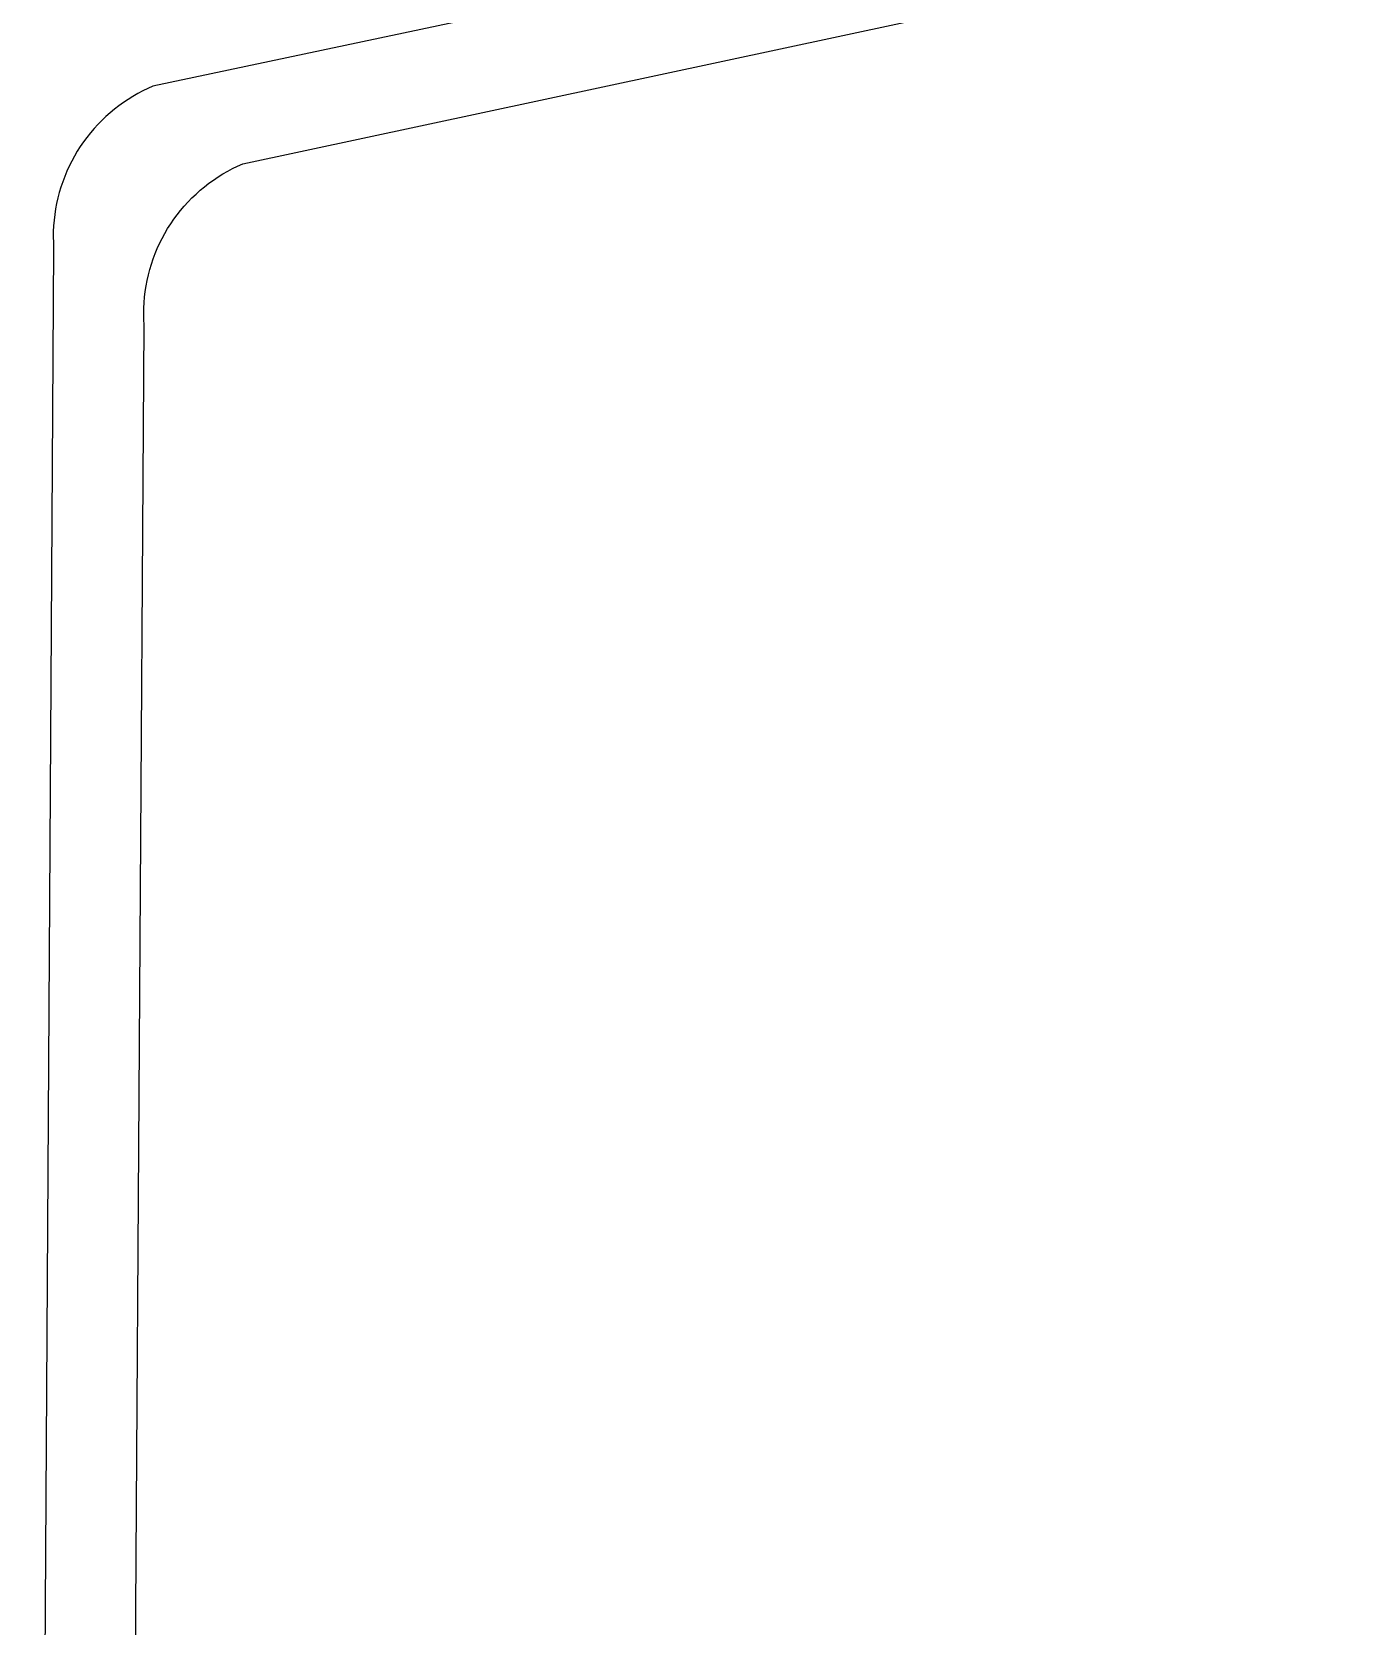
# Model space of a CAD drawing. Header units: millimetres. Extents: x -573 to 3430, y 0 to 3769.
# Drawn here: x 1598.47 to 1614.47, y 304.16 to 323.3 of the extents above; entities that cross this region are included whole.
import ezdxf

# ---------------------------------------------------------------- set-up
doc = ezdxf.new("R2010")
doc.units = ezdxf.units.MM
doc.layers.add('01 Basic thick', color=7, linetype='Continuous', lineweight=35)

msp = doc.modelspace()

# ---------------------------------------------------------------- linework, layer by layer
at = {"layer": '01 Basic thick', "lineweight": -3}
for p, q in [((1644.737, 332.162), (1599.929, 322.651)), ((1601.008, 321.719), (1641.427, 330.376)), ((1599.806, 322.595), (1599.746, 322.563)), ((1599.867, 322.624), (1599.806, 322.595)), ((1599.929, 322.651), (1599.867, 322.624)), ((1599.519, 322.417), (1599.465, 322.376)), ((1599.574, 322.457), (1599.519, 322.417)), ((1599.63, 322.494), (1599.574, 322.457)), ((1599.688, 322.53), (1599.63, 322.494)), ((1599.746, 322.563), (1599.688, 322.53)), ((1599.266, 322.193), (1599.221, 322.143)), ((1599.314, 322.241), (1599.266, 322.193)), ((1599.363, 322.288), (1599.314, 322.241)), ((1599.413, 322.333), (1599.363, 322.288)), ((1599.465, 322.376), (1599.413, 322.333)), ((1599.135, 322.038), (1599.094, 321.984)), ((1599.177, 322.091), (1599.135, 322.038)), ((1599.221, 322.143), (1599.177, 322.091)), ((1598.985, 321.813), (1598.953, 321.753)), ((1599.02, 321.871), (1598.985, 321.813)), ((1599.056, 321.928), (1599.02, 321.871)), ((1599.094, 321.984), (1599.056, 321.928)), ((1598.895, 321.631), (1598.869, 321.569)), ((1598.923, 321.693), (1598.895, 321.631)), ((1598.953, 321.753), (1598.923, 321.693)), ((1600.768, 321.598), (1600.827, 321.631)), ((1600.827, 321.631), (1600.886, 321.663)), ((1600.886, 321.663), (1600.946, 321.692)), ((1600.946, 321.692), (1601.008, 321.719)), ((1598.823, 321.441), (1598.804, 321.376)), ((1598.845, 321.505), (1598.823, 321.441)), ((1598.869, 321.569), (1598.845, 321.505)), ((1600.496, 321.402), (1600.548, 321.445)), ((1600.548, 321.445), (1600.601, 321.486)), ((1600.601, 321.486), (1600.655, 321.525)), ((1600.655, 321.525), (1600.711, 321.562)), ((1600.711, 321.562), (1600.768, 321.598)), ((1598.772, 321.245), (1598.759, 321.178)), ((1598.787, 321.311), (1598.772, 321.245)), ((1598.804, 321.376), (1598.787, 321.311)), ((1600.305, 321.213), (1600.35, 321.262)), ((1600.35, 321.262), (1600.397, 321.31)), ((1600.397, 321.31), (1600.446, 321.357)), ((1600.446, 321.357), (1600.496, 321.402)), ((1598.741, 321.044), (1598.735, 320.977)), ((1598.749, 321.111), (1598.741, 321.044)), ((1598.759, 321.178), (1598.749, 321.111)), ((1600.142, 320.999), (1600.18, 321.054)), ((1600.18, 321.054), (1600.22, 321.109)), ((1600.22, 321.109), (1600.261, 321.161)), ((1600.261, 321.161), (1600.305, 321.213)), ((1598.732, 320.909), (1598.731, 320.842)), ((1598.735, 320.977), (1598.732, 320.909)), ((1600.039, 320.825), (1600.071, 320.884)), ((1600.071, 320.884), (1600.105, 320.942)), ((1600.105, 320.942), (1600.142, 320.999)), ((1598.736, 320.706), (1598.475, 278.843)), ((1598.731, 320.842), (1598.733, 320.774)), ((1598.733, 320.774), (1598.736, 320.706)), ((1599.956, 320.642), (1599.981, 320.704)), ((1599.981, 320.704), (1600.009, 320.765)), ((1600.009, 320.765), (1600.039, 320.825)), ((1599.891, 320.451), (1599.91, 320.515)), ((1599.91, 320.515), (1599.932, 320.579)), ((1599.932, 320.579), (1599.956, 320.642)), ((1599.847, 320.254), (1599.859, 320.32)), ((1599.859, 320.32), (1599.874, 320.386)), ((1599.874, 320.386), (1599.891, 320.451)), ((1599.823, 320.054), (1599.829, 320.121)), ((1599.829, 320.121), (1599.837, 320.188)), ((1599.837, 320.188), (1599.847, 320.254)), ((1599.819, 319.919), (1599.82, 319.987)), ((1599.821, 319.852), (1599.819, 319.919)), ((1599.82, 319.987), (1599.823, 320.054)), ((1599.573, 281.485), (1599.824, 319.785)), ((1599.824, 319.785), (1599.821, 319.852))]:
    msp.add_line(p, q, dxfattribs=at)

doc.saveas('drawing.dxf')
